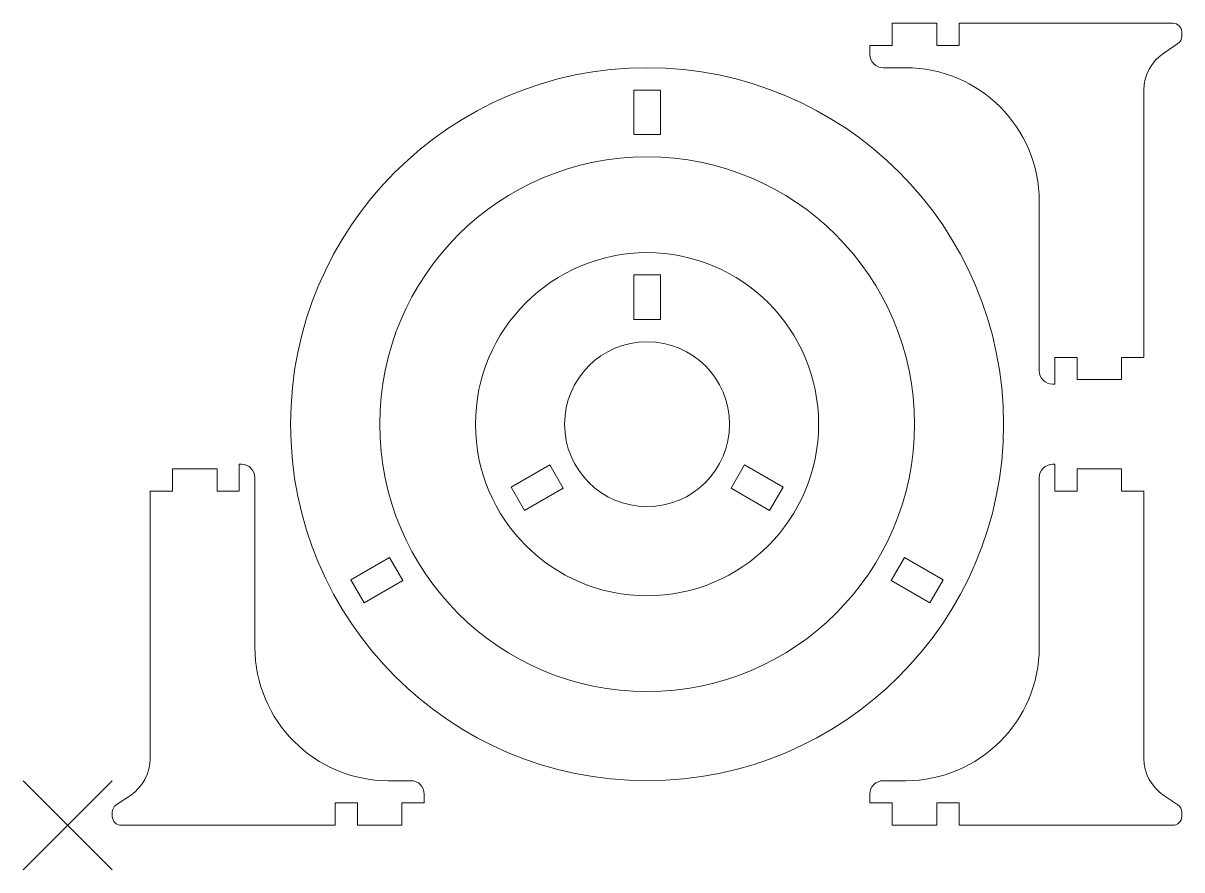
# Model space of a CAD drawing. Header units: millimetres. Extents: x -140 to 120, y -100 to 90.
import ezdxf

# ---------------------------------------------------------------- set-up
doc = ezdxf.new("R2010")
doc.units = ezdxf.units.MM
for name, color, linetype, lineweight in [('bottom', 5, 'CONTINUOUS', 0), ('side', 1, 'CONTINUOUS', 0), ('sides', 3, 'CONTINUOUS', 0), ('top', 6, 'CONTINUOUS', 0), ('z0', 2, 'CONTINUOUS', 0)]:
    doc.layers.add(name, color=color, linetype=linetype, lineweight=lineweight)

msp = doc.modelspace()

# ---------------------------------------------------------------- linework, layer by layer
at = {"layer": 'bottom'}
for p, q in [((3, 75), (-3, 75)), ((-3, 65), (-3, 75)), ((3, 75), (3, 65)), ((-3, 65), (3, 65)), ((-66.45, -34.9), (-57.79, -29.9)), ((-54.79, -35.1), (-57.79, -29.9)), ((57.79, -29.9), (54.79, -35.1)), ((57.79, -29.9), (66.45, -34.9)), ((-66.45, -34.9), (-63.45, -40.1)), ((-54.79, -35.1), (-63.45, -40.1)), ((63.45, -40.1), (54.79, -35.1)), ((63.45, -40.1), (66.45, -34.9))]:
    msp.add_line(p, q, dxfattribs=at)
for radius in [80, 60]:
    msp.add_circle((0, 0), radius, dxfattribs=at)
at = {"layer": 'side'}
for p, q in [((-106.5, -15), (-106.5, -10)), ((-106.5, -10), (-96.5, -10)), ((-96.5, -15), (-96.5, -10)), ((-91.5, -15), (-91.5, -9)), ((-91.5, -9), (-91, -9)), ((-88, -50), (-88, -12)), ((-111.5, -15), (-106.5, -15)), ((-111.5, -74.98), (-111.5, -15)), ((-96.5, -15), (-91.5, -15)), ((-58, -80), (-53, -80)), ((-50, -85), (-50, -83)), ((-119.11, -85.41), (-115.95, -83.3)), ((-70, -90), (-70, -85)), ((-70, -85), (-65, -85)), ((-65, -85), (-65, -90)), ((-55, -90), (-55, -85)), ((-55, -85), (-50, -85)), ((-120, -87.07), (-120, -88)), ((-118, -90), (-70, -90)), ((-65, -90), (-55, -90))]:
    msp.add_line(p, q, dxfattribs=at)
for centre, radius, start, end in [((-91, -12), 3, 0, 90), ((-58, -50), 30, 180, 270), ((-121.5, -74.98), 10, 303.6901, 0), ((-53, -83), 3, 0, 90), ((-118, -87.07), 2, 123.6901, 180), ((-118, -88), 2, 180, 270)]:
    msp.add_arc(centre, radius, start, end, dxfattribs=at)
at = {"layer": 'sides'}
for p, q in [((65, 90), (55, 90)), ((55, 90), (55, 85)), ((65, 85), (65, 90)), ((70, 90), (70, 85)), ((118, 90), (70, 90)), ((120, 87.07), (120, 88)), ((55, 85), (50, 85)), ((50, 85), (50, 83)), ((70, 85), (65, 85)), ((119.11, 85.41), (115.95, 83.3)), ((58, 80), (53, 80)), ((111.5, 74.98), (111.5, 15)), ((88, 50), (88, 12)), ((96.5, 15), (91.5, 15)), ((91.5, 15), (91.5, 9)), ((96.5, 15), (96.5, 10)), ((111.5, 15), (106.5, 15)), ((106.5, 15), (106.5, 10)), ((91.5, 9), (91, 9)), ((106.5, 10), (96.5, 10)), ((91.5, -9), (91, -9)), ((91.5, -15), (91.5, -9)), ((106.5, -10), (96.5, -10)), ((96.5, -15), (96.5, -10)), ((106.5, -15), (106.5, -10)), ((88, -50), (88, -12)), ((96.5, -15), (91.5, -15)), ((111.5, -15), (106.5, -15)), ((111.5, -74.98), (111.5, -15)), ((58, -80), (53, -80)), ((50, -85), (50, -83)), ((55, -85), (50, -85)), ((55, -90), (55, -85)), ((70, -85), (65, -85)), ((65, -85), (65, -90)), ((70, -90), (70, -85)), ((119.11, -85.41), (115.95, -83.3)), ((120, -87.07), (120, -88)), ((65, -90), (55, -90)), ((118, -90), (70, -90))]:
    msp.add_line(p, q, dxfattribs=at)
for centre, radius, start, end in [((118, 88), 2, 0, 90), ((118, 87.07), 2, 303.6901, 0), ((121.5, 74.98), 10, 123.6901, 180), ((53, 83), 3, 180, 270), ((58, 50), 30, 0, 90), ((91, 12), 3, 180, 270), ((91, -12), 3, 90, 180), ((58, -50), 30, 270, 0), ((121.5, -74.98), 10, 180, 236.3099), ((53, -83), 3, 90, 180), ((118, -87.07), 2, 0, 56.3099), ((118, -88), 2, 270, 0)]:
    msp.add_arc(centre, radius, start, end, dxfattribs=at)
at = {"layer": 'top'}
for p, q in [((-3, 23.5), (-3, 33.5)), ((3, 33.5), (-3, 33.5)), ((3, 33.5), (3, 23.5)), ((-3, 23.5), (3, 23.5)), ((-30.51, -14.15), (-21.85, -9.15)), ((-18.85, -14.35), (-21.85, -9.15)), ((21.85, -9.15), (18.85, -14.35)), ((21.85, -9.15), (30.51, -14.15)), ((-30.51, -14.15), (-27.51, -19.35)), ((-18.85, -14.35), (-27.51, -19.35)), ((27.51, -19.35), (18.85, -14.35)), ((27.51, -19.35), (30.51, -14.15))]:
    msp.add_line(p, q, dxfattribs=at)
for radius in [38.5, 18.5]:
    msp.add_circle((0, 0), radius, dxfattribs=at)
at = {"layer": 'z0'}
for p, q in [((-140, -80), (-120, -100)), ((-140, -100), (-120, -80))]:
    msp.add_line(p, q, dxfattribs=at)

doc.saveas('drawing.dxf')
